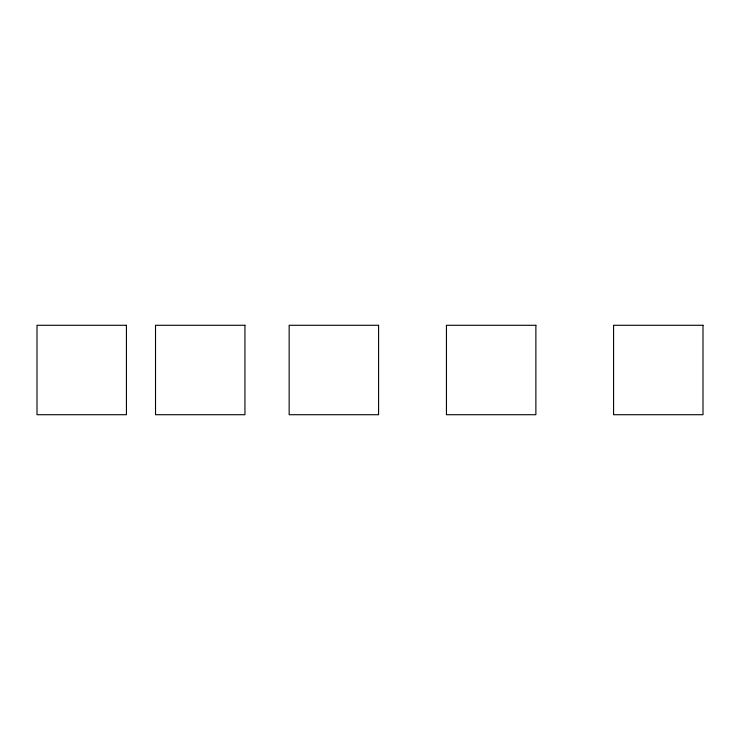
<?xml version="1.0" encoding="UTF-8"?>
<svg xmlns="http://www.w3.org/2000/svg" width="740" height="740" viewBox="0 0 740 740"><rect width="100%" height="100%" fill="white"/><g stroke="black" fill="none" stroke-linecap="round" stroke-linejoin="round"><path stroke-width="1.11" d="M126.429 325.286L37 325.286L37 414.714L126.429 414.714L126.429 325.286M244.94 325.286L155.52 325.286L155.52 414.714L244.94 414.714L244.94 325.286M378.584 325.286L289.155 325.286L289.155 414.714L378.584 414.714L378.584 325.286M535.88 325.286L446.451 325.286L446.451 414.714L535.88 414.714L535.88 325.286M703 325.286L613.571 325.286L613.571 414.714L703 414.714L703 325.286"/></g></svg>
